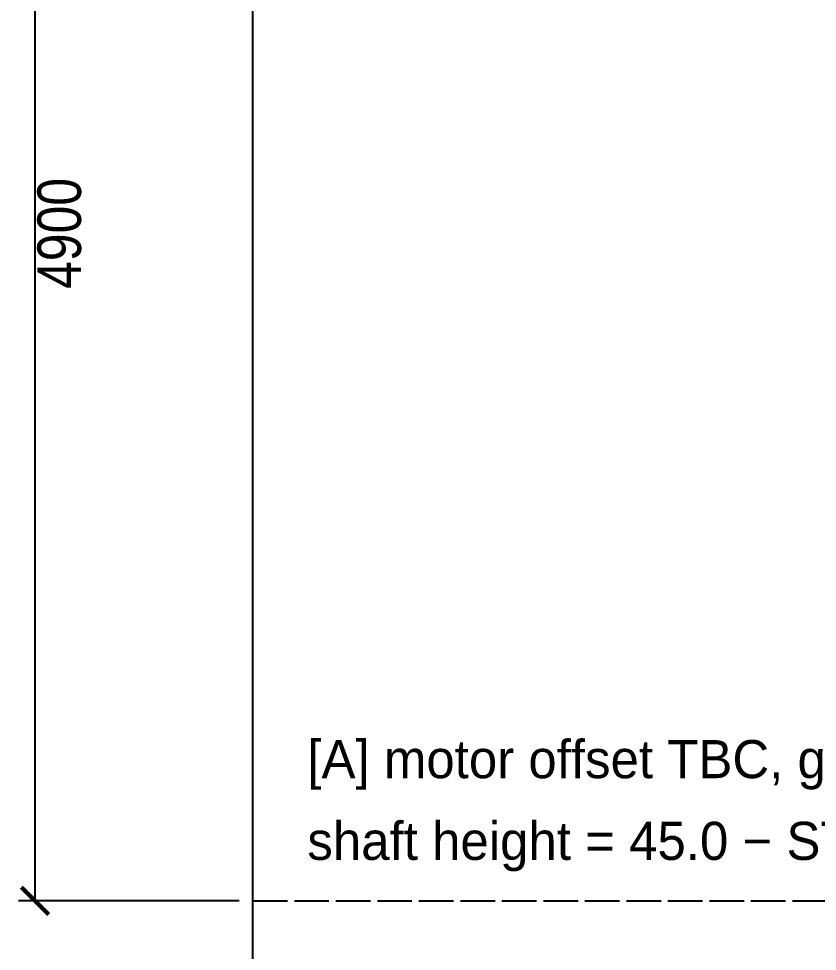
# Model space of a CAD drawing. Header units: millimetres. Extents: x -13 to 161, y -140 to 67.
# Drawn here: x -7.85 to 21.48, y -79.26 to -45.01 of the extents above; entities that cross this region are included whole.
import ezdxf

# ---------------------------------------------------------------- set-up
doc = ezdxf.new("R2010")
doc.units = ezdxf.units.MM
doc.linetypes.add('DASHED', pattern=[1.524, 1.27, -0.254])
for name, color, linetype in [('DIMS', 3, 'CONTINUOUS'), ('HIDDEN', 8, 'DASHED'), ('TEXT', 7, 'CONTINUOUS'), ('VISIBLE', 7, 'CONTINUOUS')]:
    doc.layers.add(name, color=color, linetype=linetype)
doc.styles.add('OpenSansCondensed-Light', font='OpenSansCondensed-Light.ttf')
doc.dimstyles.new('EZDXF', dxfattribs={"dimtxt": 0.25, "dimasz": 0.175, "dimexe": 0.375, "dimexo": 0.125, "dimgap": 0.1, "dimtad": 1, "dimlfac": 100, "dimzin": 12, "dimdsep": 46, "dimtxsty": 'OpenSansCondensed-Light', "dimblk": 'ARCHTICK', "dimcen": 2.5, "dimazin": 3, "dimtfac": 0.5, "dimtmove": 2, "dimatfit": 3})

# ---------------------------------------------------------------- blocks, each defined once
blk = doc.blocks.new('_ARCHTICK')
at = {"color": 0, "linetype": 'BYBLOCK', "const_width": 0.15}
blk.add_lwpolyline([(-0.5, -0.5), (0.5, 0.5)], dxfattribs=at)

msp = doc.modelspace()

# ---------------------------------------------------------------- linework, layer by layer
at = {"layer": 'HIDDEN'}
for points in [[(0.75, -117), (0.75, -11.5)], [(0.75, -77.4), (0.75, -28.4)], [(0.75, -77.4), (0.75, -28.4)], [(0.75, -77.4), (49.75, -77.4)], [(0.75, -77.4), (49.75, -77.4)]]:
    msp.add_lwpolyline(points, dxfattribs=at)
at = {"layer": 'VISIBLE'}
msp.add_lwpolyline([(0.75, -117), (0.75, -11.5)], dxfattribs=at)

# ---------------------------------------------------------------- texts
at = {"layer": 'TEXT'}
for s, p in [('[A] motor offset TBC, gear/belt drive TBC', (2.75, -72.9)), ('shaft height = 45.0 − STEP board 1.51', (2.75, -75.9))]:
    msp.add_text(s, height=1.4, dxfattribs=at).set_placement(p)

# ---------------------------------------------------------------- dimensions: what is measured, and where the dimension line sits
at = {"layer": 'DIMS'}
msp.add_linear_dim(base=(-7.25, -28.4), p1=(0.75, -28.4), p2=(0.75, -77.4), angle=90, dimstyle='EZDXF', override={"dimtxt": 1.6, "dimasz": 1, "dimexe": 0.6, "dimexo": 0.5, "dimdec": 2}, dxfattribs=at).render()

doc.saveas('drawing.dxf')
